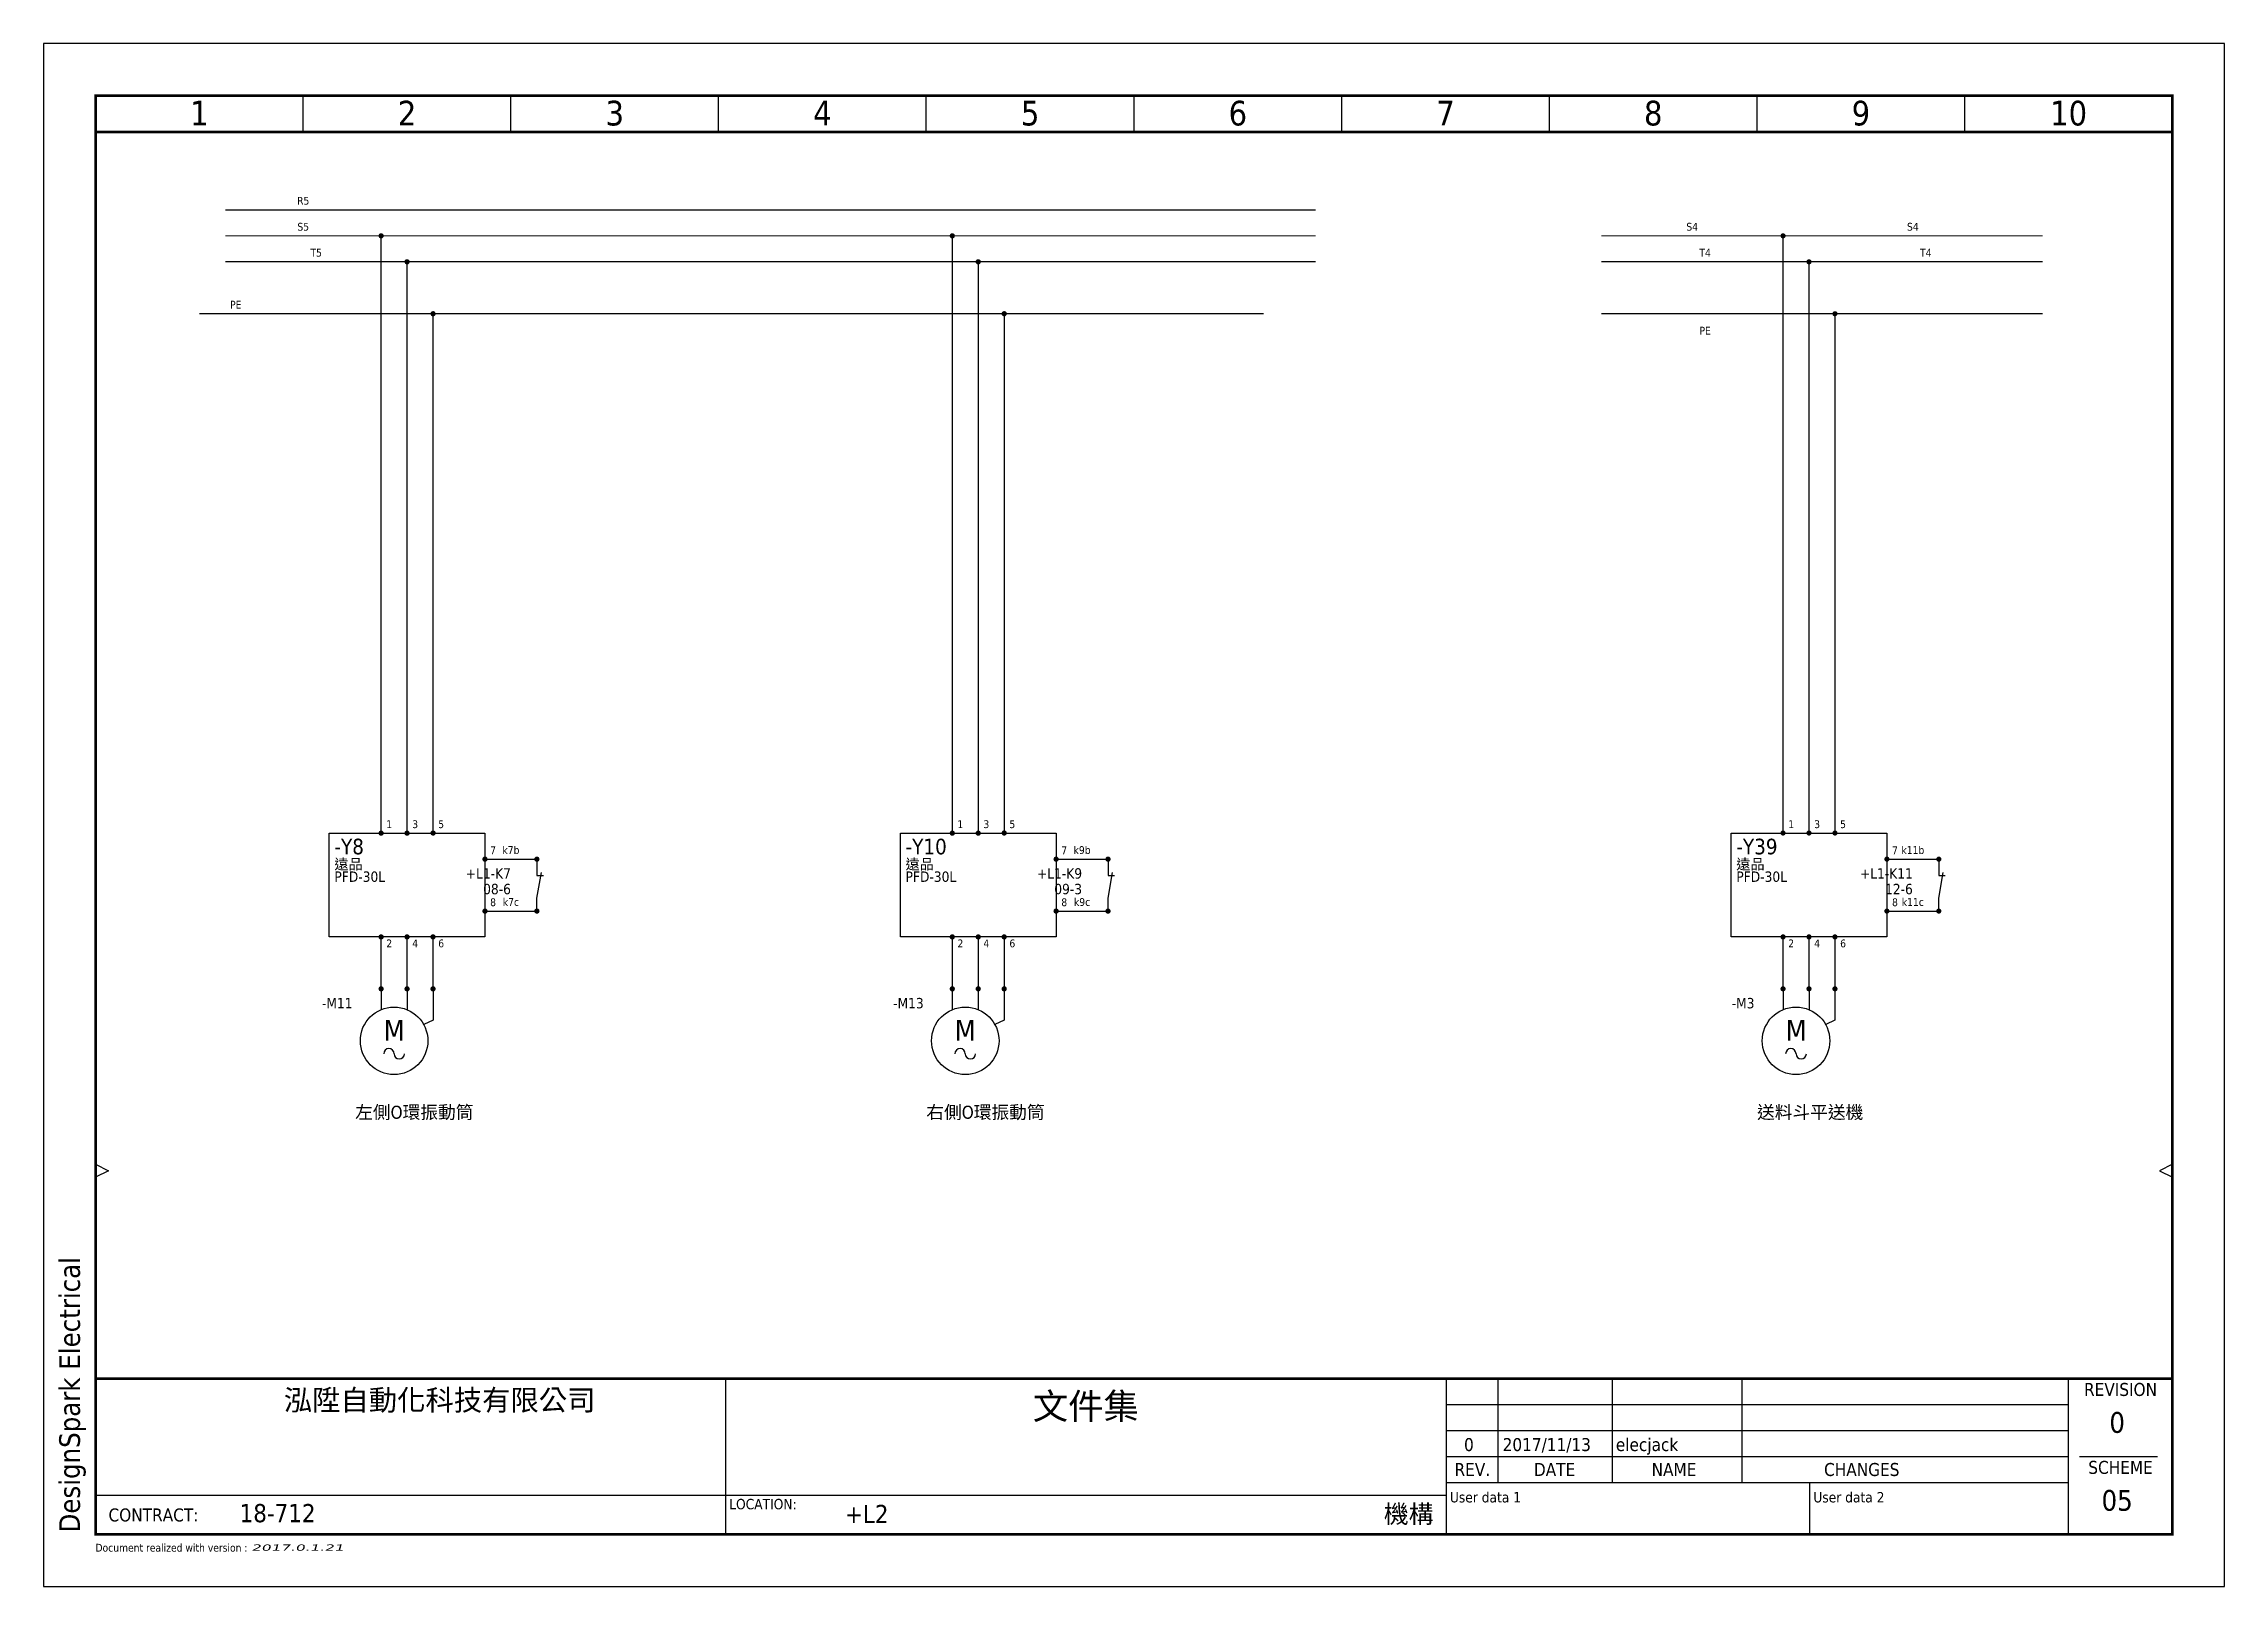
# Model space of a CAD drawing. Header units: millimetres. Extents: x 0 to 420, y 0 to 297.
import ezdxf
from ezdxf.enums import TextEntityAlignment as Align
from ezdxf.lldxf.tags import DXFTag

# ---------------------------------------------------------------- set-up
doc = ezdxf.new("R2010")
doc.units = ezdxf.units.MM
doc.header["$LTSCALE"] = 10
doc.linetypes.add('CONTINU', pattern=[0])
doc.layers.add('DoNotPrint', color=7, linetype='Continuous', plot=False)
doc.layers.add('TITLEBLOCK', color=7, linetype='Continuous')
doc.styles.add('TAHOMA_STANDARD', font='')
doc.styles.add('tr_blackboxpt', font='TAHOMA.TTF', dxfattribs={"height": 1.5})
doc.styles.add('tr_line_equip', font='', dxfattribs={"height": 1.5})
doc.styles.get('TAHOMA_STANDARD').set_extended_font_data('Tahoma')
doc.styles.get('tr_line_equip').set_extended_font_data('Tahoma')
tags = doc.linetypes.add('INTERROMPU', pattern=[0.75, 0.5, -0.25]).pattern_tags.tags
tags[6:7] = [DXFTag(74, 4), DXFTag(75, 0), DXFTag(340, '0'), DXFTag(46, 0.0), DXFTag(50, 0.0), DXFTag(44, 0.0), DXFTag(45, 0.0)]
tags[4:5] = [DXFTag(74, 4), DXFTag(75, 0), DXFTag(340, '0'), DXFTag(46, 0.0), DXFTag(50, 0.0), DXFTag(44, 0.0), DXFTag(45, 0.0)]
tags = doc.linetypes.add('INTERROMPU2', pattern=[0.375, 0.25, -0.125]).pattern_tags.tags
tags[6:7] = [DXFTag(74, 4), DXFTag(75, 0), DXFTag(340, '0'), DXFTag(46, 0.0), DXFTag(50, 0.0), DXFTag(44, 0.0), DXFTag(45, 0.0)]
tags[4:5] = [DXFTag(74, 4), DXFTag(75, 0), DXFTag(340, '0'), DXFTag(46, 0.0), DXFTag(50, 0.0), DXFTag(44, 0.0), DXFTag(45, 0.0)]

# ---------------------------------------------------------------- blocks, each defined once
blk = doc.blocks.new('EW_BB_BlackBox_2')
at = {"lineweight": 20, "style": 'TAHOMA_STANDARD'}
for tag, height, p in [('#TAG', 3, (1, -5)), ('#REF_DES_2', 2, (1, -10))]:
    blk.add_attdef(tag, text='', height=height, dxfattribs=at).set_placement(p, align=Align.BOTTOM_LEFT)
at = {"style": 'TAHOMA_STANDARD'}
blk.add_attdef('#REF_DES_1', (1, -7), '', height=2, dxfattribs=at)
blk = doc.blocks.new('振動線圈')
at = {"color": 0}
for p, q in [((0, 0), (0, -4)), ((5, 0), (5, -4))]:
    blk.add_line(p, q, dxfattribs=at)
for p, q in [((10, 0), (10, -6)), ((10, -6), (8.21, -6.89))]:
    blk.add_line(p, q)
blk.add_circle((2.5, -10), 6.5)
for centre, start, end in [((1.5, -12.5), 0, 180), ((3.5, -12.5), 180, 0)]:
    blk.add_arc(centre, 1, start, end)
at = {"style": 'TAHOMA_STANDARD'}
blk.add_text('M', height=4, dxfattribs=at).set_placement((2.5, -10), align=Align.CENTER)
blk.add_attdef('#P_TAG_2', text='', height=1.5, rotation=90, dxfattribs=at).set_placement((11.5, 2), align=Align.TOP_LEFT)
for tag, p, height in [('#REF_DES_1', (-21.5, 2.5), 2), ('#REF_DES_2', (-21.5, -0.5), 2), ('#P_TAG_0', (0.5, 0), 1.5), ('#P_TAG_1', (5.5, 0), 1.5)]:
    blk.add_attdef(tag, p, '', height=height, dxfattribs=at)
for tag, p in [('#TAG', (-5.5, -3.75)), ('#TD_2', (-5.5, -6.75))]:
    blk.add_attdef(tag, text='', height=2, dxfattribs=at).set_placement(p, align=Align.RIGHT)
at = {"linetype": 'CONTINU', "style": 'TAHOMA_STANDARD'}
for tag, p in [('#TD_3', (-5.5, -9.68)), ('#COM_TX_0', (-5.5, -12.18)), ('#COM_TX_1', (-5.5, -14.67))]:
    blk.add_attdef(tag, text='', height=2, dxfattribs=at).set_placement(p, align=Align.RIGHT)
blk = doc.blocks.new('TR_FDP_BASEA3CA_EN')
at = {"color": 7}
for p, q in [((50, 280), (50, 287)), ((90, 280), (90, 287)), ((130, 280), (130, 287)), ((170, 280), (170, 287)), ((210, 280), (210, 287)), ((250, 280), (250, 287)), ((290, 280), (290, 287)), ((330, 280), (330, 287)), ((370, 280), (370, 287)), ((10, 81.25), (12.5, 80)), ((12.5, 80), (10, 78.75)), ((410, 81.25), (407.5, 80)), ((407.5, 80), (410, 78.75)), ((131.41, 10), (131.41, 40)), ((270.16, 10), (270.16, 40)), ((280.16, 20), (280.16, 40)), ((302.16, 20), (302.16, 40)), ((327.16, 20), (327.16, 40)), ((390, 10), (390, 40)), ((270.16, 35), (390, 35)), ((270.16, 30), (390, 30)), ((270.16, 25), (390, 25)), ((392.11, 25), (407.11, 25)), ((270.16, 17.5), (10, 17.5)), ((270.16, 20), (390, 20)), ((340.08, 20), (340.08, 10))]:
    blk.add_line(p, q, dxfattribs=at)
at = {"color": 7, "const_width": 0.5}
blk.add_lwpolyline([(10, 287), (410, 287), (410, 10), (10, 10)], close=True, dxfattribs=at)
for points in [[(10, 280), (410, 280)], [(10, 40), (410, 40)]]:
    blk.add_lwpolyline(points, dxfattribs=at)
at = {"layer": 'DoNotPrint', "color": 7}
for p, q in [((420, 297), (0, 297)), ((0, 297), (0, 0)), ((420, 0), (420, 297)), ((0, 0), (420, 0))]:
    blk.add_line(p, q, dxfattribs=at)
at = {"color": 7, "style": 'TAHOMA_STANDARD'}
for s, p in [('REVISION', (400, 37.91)), ('CHANGES', (350.16, 22.5)), ('SCHEME', (400, 22.91))]:
    blk.add_text(s, height=2.5, dxfattribs=at).set_placement(p, align=Align.MIDDLE_CENTER)
for s, p in [('REV.', (275.16, 22.5)), ('DATE', (291, 22.5)), ('NAME', (314, 22.5))]:
    blk.add_text(s, height=2.5, dxfattribs=at).set_placement(p, align=Align.MIDDLE)
for s, height, p in [('LOCATION:', 2, (132.04, 15.84)), ('CONTRACT:', 2.5, (12.5, 13.75)), ('Document realized with version :', 1.5, (9.99, 7.44))]:
    blk.add_text(s, height=height, dxfattribs=at).set_placement(p, align=Align.MIDDLE_LEFT)
for tag, height, p in [('#COL', 4.75, (30, 281.25)), ('#COL', 4.75, (70, 281.25)), ('#COL', 4.75, (110, 281.25)), ('#COL', 4.75, (150, 281.25)), ('#COL', 4.75, (190, 281.25)), ('#COL', 4.75, (230, 281.25)), ('#COL', 4.75, (270, 281.25)), ('#COL', 4.75, (310, 281.25)), ('#COL', 4.75, (350, 281.25)), ('#COL', 4.75, (390, 281.25)), ('#PROJECT_DWG_OFFICE', 4, (76.27, 33.86)), ('#BUNDLE_TZ_0_L1', 5, (200.73, 32.17)), ('#PROJECT_DWG_OFFICE_ADDRESS_1', 3, (76.27, 28.22)), ('#PROJECT_DWG_OFFICE_ADDRESS_2', 3, (76.27, 24.16)), ('#FOLIO_TZ_1_L1', 4, (200.8, 24.51)), ('#PROJECT_DWG_OFFICE_ADDRESS_3', 3, (76.27, 19.93)), ('#FOLIO_TZ_2_L1', 4, (200.74, 18.8))]:
    blk.add_attdef(tag, text='', height=height, dxfattribs=at).set_placement(p, align=Align.CENTER)
blk.add_attdef('#APP_NAME', text='', height=4, rotation=90, dxfattribs=at).set_placement((5, 10.37), align=Align.MIDDLE_LEFT)
for tag, height, p in [('#REV_NO_-0', 2.5, (274.5, 37.3)), ('#REV_NO_-1', 2.5, (274.5, 32.4)), ('#REV_NO', 4, (399.35, 31.56)), ('#REV_NO_-2', 2.5, (274.5, 27.3)), ('#FOLIO_TAG', 4, (399.35, 16.56))]:
    blk.add_attdef(tag, text='', height=height, dxfattribs=at).set_placement(p, align=Align.MIDDLE_CENTER)
for tag, height, p in [('#REV_CREATED_ON_-0', 2.5, (281, 37.2)), ('#REV_CREATED_BY_-0', 2.5, (302.7, 37.3)), ('#REV_NO_-0_TZ_0_L1', 2.5, (327.9, 37.3)), ('#REV_CREATED_BY_-1', 2.5, (302.7, 32.4)), ('#REV_CREATED_ON_-1', 2.5, (281, 32.1)), ('#REV_NO_-1_TZ_0_L1', 2.5, (327.9, 32.1)), ('#REV_CREATED_ON_-2', 2.5, (281, 27.3)), ('#REV_CREATED_BY_-2', 2.5, (302.8, 27.3)), ('#REV_NO_-2_TZ_0_L1', 2.5, (327.9, 27.5)), ('#FOLIO_LOC_TAG', 3.5, (154.33, 13.94))]:
    blk.add_attdef(tag, text='', height=height, dxfattribs=at).set_placement(p, align=Align.MIDDLE_LEFT)
for tag, p, height in [('##BUNDLE_TX_0_EN', (270.84, 16.16), 2), ('##BUNDLE_TX_1_EN', (340.84, 16.16), 2), ('#BUNDLE_TX_0', (271.84, 12.16), 2.5), ('#BUNDLE_TX_1', (342.1, 12.16), 2.5)]:
    blk.add_attdef(tag, p, '', height=height, dxfattribs=at)
blk.add_attdef('#PROJECT_CONTRACT_NUM', text='', height=3.5, dxfattribs=at).set_placement((37.75, 11.3), align=Align.BOTTOM_LEFT)
blk.add_attdef('#FOLIO_LOC_TZ_0_L1', text='', height=3.5, dxfattribs=at).set_placement((267.68, 13.94), align=Align.MIDDLE_RIGHT)
at = {"color": 7, "style": 'TAHOMA_STANDARD', "oblique": 15, "width": 2.071003}
blk.add_attdef('#ELVER', text='', height=1.21, dxfattribs=at).set_placement((40, 7.46), align=Align.MIDDLE_LEFT)
blk = doc.blocks.new('TR-EL061')
at = {"color": 0, "linetype": 'CONTINU'}
for p, q in [((0, 0), (0, -3.12)), ((0, -7.5), (0.87, -2.58)), ((0, -3.12), (1.25, -3.12)), ((0, -10), (0, -7.5))]:
    blk.add_line(p, q, dxfattribs=at)
at = {"style": 'TAHOMA_STANDARD'}
blk.add_attdef('#P_TAG_0', (0.5, 0), '', height=1.5, dxfattribs=at)
at = {"linetype": 'CONTINU', "style": 'TAHOMA_STANDARD'}
for tag, p in [('#TAG', (-5, -3.75)), ('#CROSS_REF', (-5, -6.75))]:
    blk.add_attdef(tag, text='', height=2, dxfattribs=at).set_placement(p, align=Align.RIGHT)
at = {"style": 'TAHOMA_STANDARD'}
for tag, p in [('#COM_TX_0', (-4.97, -9.61)), ('#COM_TX_1', (-4.97, -12.36))]:
    blk.add_attdef(tag, text='', height=2, dxfattribs=at).set_placement(p, align=Align.RIGHT)
blk.add_attdef('#P_TAG_1', text='', height=1.5, dxfattribs=at).set_placement((0.5, -10), align=Align.TOP_LEFT)

msp = doc.modelspace()

# ---------------------------------------------------------------- linework, layer by layer
at = {"color": 14, "linetype": 'Continuous', "const_width": 0.25}
for points in [[(35, 265), (245, 265)], [(300, 260), (335, 260)], [(335, 145.03), (335, 260)], [(335, 260), (385, 260)], [(65, 115.03), (65, 125.03)], [(175, 115.03), (175, 125.03)], [(335, 115.03), (335, 125.03)]]:
    msp.add_lwpolyline(points, dxfattribs=at)
at = {"color": 221}
for points in [[(65.28, 260, 0.45, 0.45, 1), (64.72, 260, 0.45, 0.45, 1)], [(175.28, 260, 0.45, 0.45, 1), (174.72, 260, 0.45, 0.45, 1)], [(335.27, 260, 0.45, 0.45, 1), (334.73, 260, 0.45, 0.45, 1)], [(70.28, 255, 0.45, 0.45, 1), (69.72, 255, 0.45, 0.45, 1)], [(180.28, 255, 0.45, 0.45, 1), (179.72, 255, 0.45, 0.45, 1)], [(340.27, 255, 0.45, 0.45, 1), (339.73, 255, 0.45, 0.45, 1)], [(75.28, 245, 0.45, 0.45, 1), (74.72, 245, 0.45, 0.45, 1)], [(185.28, 245, 0.45, 0.45, 1), (184.72, 245, 0.45, 0.45, 1)], [(345.27, 245, 0.45, 0.45, 1), (344.73, 245, 0.45, 0.45, 1)]]:
    msp.add_lwpolyline(points, format="xyseb", close=True, dxfattribs=at)
at = {"color": 7, "linetype": 'Continuous', "const_width": 0.25}
for points in [[(35, 260), (65, 260)], [(65, 145), (65, 260)], [(65, 260), (175, 260)], [(175, 145), (175, 260)], [(175, 260), (245, 260)], [(300, 255), (340, 255)], [(340, 145.03), (340, 255)], [(340, 255), (385, 255)], [(70, 115.03), (70, 125.03)], [(180, 115.03), (180, 125.03)], [(340, 115.03), (340, 125.03)]]:
    msp.add_lwpolyline(points, dxfattribs=at)
at = {"color": 8, "linetype": 'Continuous', "const_width": 0.25}
for points in [[(35, 255), (70, 255)], [(70, 145), (70, 255)], [(70, 255), (180, 255)], [(180, 145), (180, 255)], [(180, 255), (245, 255)]]:
    msp.add_lwpolyline(points, dxfattribs=at)
at = {"color": 3, "linetype": 'INTERROMPU2', "const_width": 0.25}
for points in [[(30, 245), (75, 245)], [(75, 145.03), (75, 245)], [(75, 245), (185, 245)], [(185, 145.03), (185, 245)], [(185, 245), (235, 245)], [(300, 245), (345, 245)], [(345, 145.03), (345, 245)], [(345, 245), (385, 245)], [(75, 115.03), (75, 125.03)], [(185, 115.03), (185, 125.03)], [(345, 115.03), (345, 125.03)]]:
    msp.add_lwpolyline(points, dxfattribs=at)
at = {"linetype": 'INTERROMPU'}
for points in [[(55, 145.03), (85, 145.03), (85, 125.03), (55, 125.03)], [(165, 145.03), (195, 145.03), (195, 125.03), (165, 125.03)], [(325, 145.03), (355, 145.03), (355, 125.03), (325, 125.03)]]:
    msp.add_lwpolyline(points, close=True, dxfattribs=at)
at = {"color": 12}
for points in [[(65.28, 145, 0.45, 0.45, 1), (64.72, 145, 0.45, 0.45, 1)], [(70.28, 145, 0.45, 0.45, 1), (69.72, 145, 0.45, 0.45, 1)], [(75.28, 145.03, 0.45, 0.45, 1), (74.72, 145.03, 0.45, 0.45, 1)], [(175.28, 145, 0.45, 0.45, 1), (174.72, 145, 0.45, 0.45, 1)], [(180.28, 145, 0.45, 0.45, 1), (179.72, 145, 0.45, 0.45, 1)], [(185.28, 145.03, 0.45, 0.45, 1), (184.72, 145.03, 0.45, 0.45, 1)], [(335.27, 145.03, 0.45, 0.45, 1), (334.73, 145.03, 0.45, 0.45, 1)], [(340.27, 145.03, 0.45, 0.45, 1), (339.73, 145.03, 0.45, 0.45, 1)], [(345.27, 145.03, 0.45, 0.45, 1), (344.73, 145.03, 0.45, 0.45, 1)], [(85.28, 140, 0.45, 0.45, 1), (84.72, 140, 0.45, 0.45, 1)], [(95.28, 140, 0.45, 0.45, 1), (94.72, 140, 0.45, 0.45, 1)], [(195.28, 140, 0.45, 0.45, 1), (194.72, 140, 0.45, 0.45, 1)], [(205.28, 140, 0.45, 0.45, 1), (204.72, 140, 0.45, 0.45, 1)], [(355.27, 140, 0.45, 0.45, 1), (354.73, 140, 0.45, 0.45, 1)], [(365.27, 140, 0.45, 0.45, 1), (364.73, 140, 0.45, 0.45, 1)], [(85.28, 130, 0.45, 0.45, 1), (84.72, 130, 0.45, 0.45, 1)], [(95.28, 130, 0.45, 0.45, 1), (94.72, 130, 0.45, 0.45, 1)], [(195.28, 130, 0.45, 0.45, 1), (194.72, 130, 0.45, 0.45, 1)], [(205.28, 130, 0.45, 0.45, 1), (204.72, 130, 0.45, 0.45, 1)], [(355.27, 130, 0.45, 0.45, 1), (354.73, 130, 0.45, 0.45, 1)], [(365.27, 130, 0.45, 0.45, 1), (364.73, 130, 0.45, 0.45, 1)], [(65.28, 125.03, 0.45, 0.45, 1), (64.72, 125.03, 0.45, 0.45, 1)], [(70.28, 125.03, 0.45, 0.45, 1), (69.72, 125.03, 0.45, 0.45, 1)], [(75.28, 125.03, 0.45, 0.45, 1), (74.72, 125.03, 0.45, 0.45, 1)], [(175.28, 125.03, 0.45, 0.45, 1), (174.72, 125.03, 0.45, 0.45, 1)], [(180.28, 125.03, 0.45, 0.45, 1), (179.72, 125.03, 0.45, 0.45, 1)], [(185.28, 125.03, 0.45, 0.45, 1), (184.72, 125.03, 0.45, 0.45, 1)], [(335.27, 125.03, 0.45, 0.45, 1), (334.73, 125.03, 0.45, 0.45, 1)], [(340.27, 125.03, 0.45, 0.45, 1), (339.73, 125.03, 0.45, 0.45, 1)], [(345.27, 125.03, 0.45, 0.45, 1), (344.73, 125.03, 0.45, 0.45, 1)], [(65.28, 115.03, 0.45, 0.45, 1), (64.72, 115.03, 0.45, 0.45, 1)], [(70.28, 115.03, 0.45, 0.45, 1), (69.72, 115.03, 0.45, 0.45, 1)], [(75.28, 115.03, 0.45, 0.45, 1), (74.72, 115.03, 0.45, 0.45, 1)], [(175.28, 115.03, 0.45, 0.45, 1), (174.72, 115.03, 0.45, 0.45, 1)], [(180.28, 115.03, 0.45, 0.45, 1), (179.72, 115.03, 0.45, 0.45, 1)], [(185.28, 115.03, 0.45, 0.45, 1), (184.72, 115.03, 0.45, 0.45, 1)], [(335.27, 115.03, 0.45, 0.45, 1), (334.73, 115.03, 0.45, 0.45, 1)], [(340.27, 115.03, 0.45, 0.45, 1), (339.73, 115.03, 0.45, 0.45, 1)], [(345.27, 115.03, 0.45, 0.45, 1), (344.73, 115.03, 0.45, 0.45, 1)]]:
    msp.add_lwpolyline(points, format="xyseb", close=True, dxfattribs=at)
at = {"color": 231, "linetype": 'Continuous'}
for points in [[(85, 140), (95, 140)], [(195, 140), (205, 140)], [(355, 140), (365, 140)], [(85, 130), (95, 130)], [(195, 130), (205, 130)], [(355, 130), (365, 130)]]:
    msp.add_lwpolyline(points, dxfattribs=at)

# ---------------------------------------------------------------- block references
for name, p, values in [('EW_BB_BlackBox_2', (55, 145.03), {'#TAG': '-Y8', '#REF_DES_2': 'PFD-30L', '#REF_DES_1': '遠品'}), ('EW_BB_BlackBox_2', (165, 145.03), {'#TAG': '-Y10', '#REF_DES_2': 'PFD-30L', '#REF_DES_1': '遠品'}), ('EW_BB_BlackBox_2', (325, 145.03), {'#TAG': '-Y39', '#REF_DES_2': 'PFD-30L', '#REF_DES_1': '遠品'}), ('TR-EL061', (95, 140), {'#TAG': '+L1-K7', '#CROSS_REF': '08-6'}), ('TR-EL061', (205, 140), {'#TAG': '+L1-K9', '#CROSS_REF': '09-3'}), ('TR-EL061', (365, 140), {'#TAG': '+L1-K11', '#CROSS_REF': '12-6'})]:
    msp.add_blockref(name, p).add_auto_attribs(values)
ref = msp.add_blockref('振動線圈', (65, 115.03))
ref.add_attrib('#TAG', '-M11', dxfattribs={"height": 2, "style": 'TAHOMA_STANDARD'}).set_placement((59.5, 111.28), align=Align.RIGHT)
ref = msp.add_blockref('振動線圈', (175, 115.03))
ref.add_attrib('#TAG', '-M13', dxfattribs={"height": 2, "style": 'TAHOMA_STANDARD'}).set_placement((169.5, 111.28), align=Align.RIGHT)
ref = msp.add_blockref('振動線圈', (335, 115.03))
ref.add_attrib('#TAG', '-M3', dxfattribs={"height": 2, "style": 'TAHOMA_STANDARD'}).set_placement((329.5, 111.28), align=Align.RIGHT)
at = {"layer": 'TITLEBLOCK'}
ref = msp.add_blockref('TR_FDP_BASEA3CA_EN', (0, 0), dxfattribs=at)
ref.add_attrib('#COL', '1', dxfattribs={"layer": '0', "color": 7, "height": 4.75, "style": 'TAHOMA_STANDARD'}).set_placement((30, 281.25), align=Align.CENTER)
ref.add_attrib('#COL', '2', dxfattribs={"layer": '0', "color": 7, "height": 4.75, "style": 'TAHOMA_STANDARD'}).set_placement((70, 281.25), align=Align.CENTER)
ref.add_attrib('#COL', '3', dxfattribs={"layer": '0', "color": 7, "height": 4.75, "style": 'TAHOMA_STANDARD'}).set_placement((110, 281.25), align=Align.CENTER)
ref.add_attrib('#COL', '4', dxfattribs={"layer": '0', "color": 7, "height": 4.75, "style": 'TAHOMA_STANDARD'}).set_placement((150, 281.25), align=Align.CENTER)
ref.add_attrib('#COL', '5', dxfattribs={"layer": '0', "color": 7, "height": 4.75, "style": 'TAHOMA_STANDARD'}).set_placement((190, 281.25), align=Align.CENTER)
ref.add_attrib('#COL', '6', dxfattribs={"layer": '0', "color": 7, "height": 4.75, "style": 'TAHOMA_STANDARD'}).set_placement((230, 281.25), align=Align.CENTER)
ref.add_attrib('#COL', '7', dxfattribs={"layer": '0', "color": 7, "height": 4.75, "style": 'TAHOMA_STANDARD'}).set_placement((270, 281.25), align=Align.CENTER)
ref.add_attrib('#COL', '8', dxfattribs={"layer": '0', "color": 7, "height": 4.75, "style": 'TAHOMA_STANDARD'}).set_placement((310, 281.25), align=Align.CENTER)
ref.add_attrib('#COL', '9', dxfattribs={"layer": '0', "color": 7, "height": 4.75, "style": 'TAHOMA_STANDARD'}).set_placement((350, 281.25), align=Align.CENTER)
ref.add_attrib('#COL', '10', dxfattribs={"layer": '0', "color": 7, "height": 4.75, "style": 'TAHOMA_STANDARD'}).set_placement((390, 281.25), align=Align.CENTER)
ref.add_attrib('#FOLIO_TAG', '05', dxfattribs={"layer": '0', "color": 7, "height": 4, "style": 'TAHOMA_STANDARD'}).set_placement((399.35, 16.56), align=Align.MIDDLE_CENTER)
ref.add_attrib('#FOLIO_LOC_TAG', '+L2', dxfattribs={"layer": '0', "color": 7, "height": 3.5, "style": 'TAHOMA_STANDARD'}).set_placement((154.33, 13.94), align=Align.MIDDLE_LEFT)
ref.add_attrib('#FOLIO_LOC_TZ_0_L1', '機構', dxfattribs={"layer": '0', "color": 7, "height": 3.5, "style": 'TAHOMA_STANDARD'}).set_placement((267.68, 13.94), align=Align.MIDDLE_RIGHT)
ref.add_attrib('#BUNDLE_TZ_0_L1', '文件集', dxfattribs={"layer": '0', "color": 7, "height": 5, "style": 'TAHOMA_STANDARD'}).set_placement((200.73, 32.17), align=Align.CENTER)
ref.add_attrib('#PROJECT_CONTRACT_NUM', '18-712', dxfattribs={"layer": '0', "color": 7, "height": 3.5, "style": 'TAHOMA_STANDARD'}).set_placement((37.75, 11.3), align=Align.BOTTOM_LEFT)
ref.add_attrib('#REV_NO', '0', dxfattribs={"layer": '0', "color": 7, "height": 4, "style": 'TAHOMA_STANDARD'}).set_placement((399.35, 31.56), align=Align.MIDDLE_CENTER)
ref.add_attrib('#ELVER', '2017.0.1.21', dxfattribs={"layer": '0', "color": 7, "height": 1.2071, "style": 'TAHOMA_STANDARD', "oblique": 15, "width": 2.071003}).set_placement((40, 7.46), align=Align.MIDDLE_LEFT)
ref.add_attrib('#PROJECT_DWG_OFFICE', '泓陞自動化科技有限公司', dxfattribs={"layer": '0', "color": 7, "height": 4, "style": 'TAHOMA_STANDARD'}).set_placement((76.27, 33.86), align=Align.CENTER)
ref.add_attrib('##BUNDLE_TX_0_EN', 'User data 1', (270.84, 16.16), dxfattribs={"layer": '0', "color": 7, "height": 2, "style": 'TAHOMA_STANDARD'})
ref.add_attrib('##BUNDLE_TX_1_EN', 'User data 2', (340.84, 16.16), dxfattribs={"layer": '0', "color": 7, "height": 2, "style": 'TAHOMA_STANDARD'})
ref.add_attrib('#REV_NO_-2', '0', dxfattribs={"layer": '0', "color": 7, "height": 2.5, "style": 'TAHOMA_STANDARD'}).set_placement((274.5, 27.3), align=Align.MIDDLE_CENTER)
ref.add_attrib('#REV_CREATED_ON_-2', '2017/11/13', dxfattribs={"layer": '0', "color": 7, "height": 2.5, "style": 'TAHOMA_STANDARD'}).set_placement((281, 27.3), align=Align.MIDDLE_LEFT)
ref.add_attrib('#REV_CREATED_BY_-2', 'elecjack', dxfattribs={"layer": '0', "color": 7, "height": 2.5, "style": 'TAHOMA_STANDARD'}).set_placement((302.8, 27.3), align=Align.MIDDLE_LEFT)
ref.add_attrib('#APP_NAME', 'DesignSpark Electrical', dxfattribs={"layer": '0', "color": 7, "height": 4, "rotation": 90, "style": 'TAHOMA_STANDARD'}).set_placement((5, 10.37), align=Align.MIDDLE_LEFT)

# ---------------------------------------------------------------- texts
at = {"color": 7, "style": 'tr_line_equip'}
for s, p in [('R5', (50, 266)), ('S5', (50, 261)), ('S4', (317.5, 261)), ('S4', (360, 261)), ('T5', (52.5, 256)), ('T4', (320, 256)), ('T4', (362.5, 256)), ('PE', (37, 246)), ('PE', (320, 241)), ('k7b', (90, 141)), ('k9b', (200, 141)), ('k11b', (360, 141)), ('k7c', (90, 131)), ('k9c', (200, 131)), ('k11c', (360, 131))]:
    msp.add_text(s, height=1.5, dxfattribs=at).set_placement(p, align=Align.CENTER)
at = {"style": 'tr_blackboxpt'}
for s, p in [('1', (66, 145.53)), ('1', (66, 145.53)), ('3', (71, 145.53)), ('5', (76, 145.53)), ('1', (176, 145.53)), ('3', (181, 145.53)), ('5', (186, 145.53)), ('1', (336, 145.53)), ('1', (336, 145.53)), ('3', (341, 145.53)), ('5', (346, 145.53)), ('7', (86, 140.5)), ('7', (196, 140.5)), ('7', (356, 140.5)), ('8', (86, 130.5)), ('8', (196, 130.5)), ('8', (356, 130.5))]:
    msp.add_text(s, height=1.5, dxfattribs=at).set_placement(p, align=Align.BOTTOM_LEFT)
for s, p in [('2', (66, 124.53)), ('4', (71, 124.53)), ('6', (76, 124.53)), ('2', (176, 124.53)), ('4', (181, 124.53)), ('6', (186, 124.53)), ('2', (336, 124.53)), ('4', (341, 124.53)), ('6', (346, 124.53))]:
    msp.add_text(s, height=1.5, dxfattribs=at).set_placement(p, align=Align.TOP_LEFT)
at = {"style": 'TAHOMA_STANDARD'}
for s, p in [('左側O環振動筒', (60, 90.03)), ('右側O環振動筒', (170, 90.03)), ('送料斗平送機', (330, 90.03))]:
    msp.add_text(s, height=2.5, dxfattribs=at).set_placement(p)

doc.saveas('drawing.dxf')
